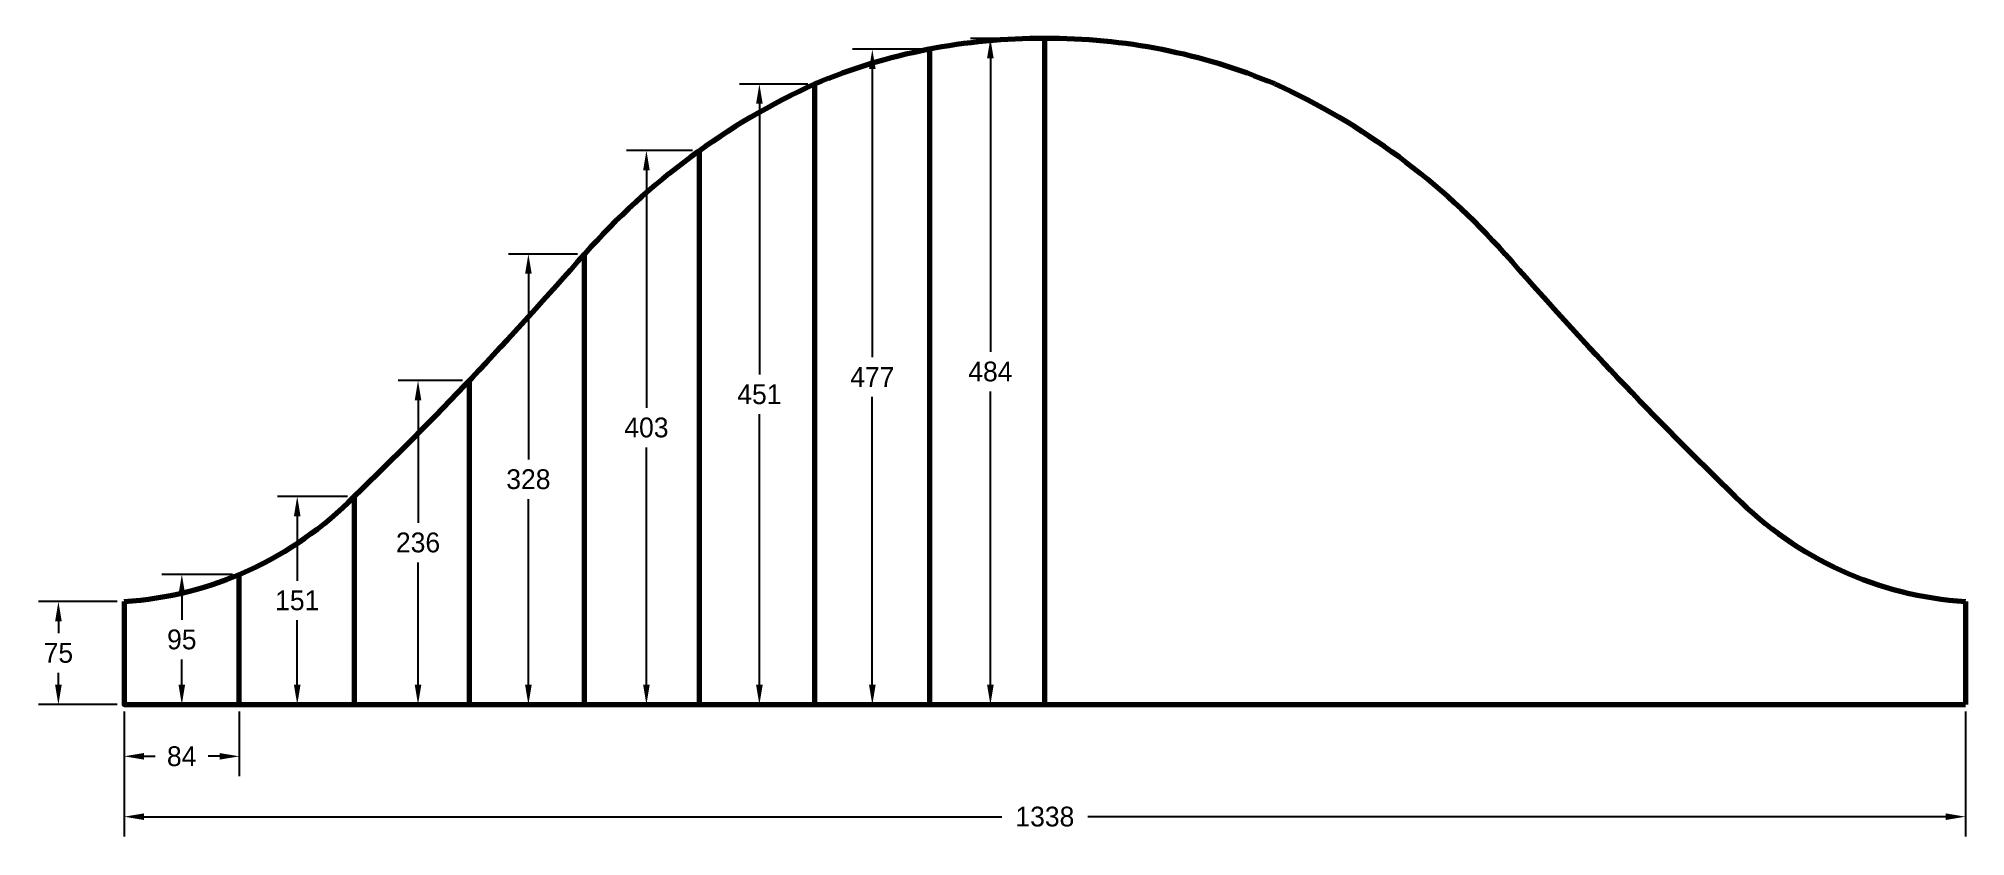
# Model space of a CAD drawing. Extents: x 1276 to 2677, y 100 to 680.
import ezdxf

# ---------------------------------------------------------------- set-up
doc = ezdxf.new("R2010")
doc.units = 0
doc.header["$MEASUREMENT"] = 0
doc.dimstyles.get("Standard").update_dxf_attribs({"dimscale": 80, "dimtxt": 0.18, "dimasz": 0.18, "dimexe": 0.18, "dimexo": 0.0625, "dimgap": 0.09, "dimtad": 0, "dimtih": 1, "dimtoh": 1, "dimdec": 0, "dimzin": 0, "dimdsep": 46, "dimtxsty": 'Standard', "dimcen": 0.09, "dimadec": 0, "dimazin": 0, "dimtfac": 1, "dimtdec": 0, "dimtofl": 0, "dimtmove": 0, "dimatfit": 3, "dimfxl": 1, "dimtolj": 1, "dimtzin": 0, "dimarcsym": 0})

# ---------------------------------------------------------------- blocks, each defined once
blk = doc.blocks.new('*D1')
at = {"color": 0, "linetype": 'Continuous', "lineweight": -2, "transparency": 16777216}
for p, q in [((1338.3, 190.9), (1338.3, 100)), ((2676.6, 190.9), (2676.6, 100)), ((1352.7, 114.4), (1976.3, 114.4)), ((2662.2, 114.4), (2038.7, 114.4))]:
    blk.add_line(p, q, dxfattribs=at)
at = {"color": 0, "linetype": 'Continuous', "transparency": 16777216}
for points in [[(1352.7, 116.8), (1352.7, 112), (1338.3, 114.4)], [(2662.2, 116.8), (2662.2, 112), (2676.6, 114.4)]]:
    blk.add_solid(points, dxfattribs=at)
at = {"layer": 'Defpoints', "color": 0, "linetype": 'Continuous', "transparency": 16777216}
for p in [(1338.3, 195.9), (2676.6, 195.9), (2676.6, 114.4)]:
    blk.add_point(p, dxfattribs=at)
at = {"color": 0, "linetype": 'Continuous', "transparency": 16777216, "insert": (2007.5, 114.4), "char_height": 14.4, "attachment_point": 5}
blk.add_mtext('\\A1;1338', dxfattribs=at)
blk = doc.blocks.new('*D2')
at = {"color": 0, "linetype": 'Continuous', "lineweight": -2, "transparency": 16777216}
for p, q in [((1338.3, 190.9), (1338.3, 143.9)), ((1422, 190.9), (1422, 143.9)), ((1352.7, 158.3), (1360.9, 158.3)), ((1407.6, 158.3), (1399.3, 158.3))]:
    blk.add_line(p, q, dxfattribs=at)
at = {"color": 0, "linetype": 'Continuous', "transparency": 16777216}
for points in [[(1352.7, 160.7), (1352.7, 155.9), (1338.3, 158.3)], [(1407.6, 160.7), (1407.6, 155.9), (1422, 158.3)]]:
    blk.add_solid(points, dxfattribs=at)
at = {"layer": 'Defpoints', "color": 0, "linetype": 'Continuous', "transparency": 16777216}
for p in [(1338.3, 195.9), (1422, 195.9), (1422, 158.3)]:
    blk.add_point(p, dxfattribs=at)
at = {"color": 0, "linetype": 'Continuous', "transparency": 16777216, "insert": (1380.1, 158.3), "char_height": 14.4, "attachment_point": 5}
blk.add_mtext('\\A1;84', dxfattribs=at)
blk = doc.blocks.new('*D3')
at = {"color": 0, "linetype": 'Continuous', "lineweight": -2, "transparency": 16777216}
for p, q in [((1333.3, 270.9), (1276.1, 270.9)), ((1290.5, 256.5), (1290.5, 247.8)), ((1290.5, 210.3), (1290.5, 219)), ((1333.3, 195.9), (1276.1, 195.9))]:
    blk.add_line(p, q, dxfattribs=at)
at = {"color": 0, "linetype": 'Continuous', "transparency": 16777216}
for points in [[(1288.1, 256.5), (1292.9, 256.5), (1290.5, 270.9)], [(1288.1, 210.3), (1292.9, 210.3), (1290.5, 195.9)]]:
    blk.add_solid(points, dxfattribs=at)
at = {"layer": 'Defpoints', "color": 0, "linetype": 'Continuous', "transparency": 16777216}
for p in [(1290.5, 270.9), (1338.3, 270.9), (1338.3, 195.9)]:
    blk.add_point(p, dxfattribs=at)
at = {"color": 0, "linetype": 'Continuous', "transparency": 16777216, "insert": (1290.5, 233.4), "char_height": 14.4, "attachment_point": 5}
blk.add_mtext('\\A1;75', dxfattribs=at)
blk = doc.blocks.new('*D4')
at = {"color": 0, "linetype": 'Continuous', "lineweight": -2, "transparency": 16777216}
for p, q in [((1417, 290.6), (1365.8, 290.6)), ((1380.2, 276.2), (1380.2, 257.6)), ((1380.2, 210.3), (1380.2, 228.8)), ((1417, 195.9), (1365.8, 195.9))]:
    blk.add_line(p, q, dxfattribs=at)
at = {"color": 0, "linetype": 'Continuous', "transparency": 16777216}
for points in [[(1377.8, 276.2), (1382.6, 276.2), (1380.2, 290.6)], [(1377.8, 210.3), (1382.6, 210.3), (1380.2, 195.9)]]:
    blk.add_solid(points, dxfattribs=at)
at = {"layer": 'Defpoints', "color": 0, "linetype": 'Continuous', "transparency": 16777216}
for p in [(1380.2, 290.6), (1422, 290.6), (1422, 195.9)]:
    blk.add_point(p, dxfattribs=at)
at = {"color": 0, "linetype": 'Continuous', "transparency": 16777216, "insert": (1380.2, 243.2), "char_height": 14.4, "attachment_point": 5}
blk.add_mtext('\\A1;95', dxfattribs=at)
blk = doc.blocks.new('*D5')
at = {"color": 0, "linetype": 'Continuous', "lineweight": -2, "transparency": 16777216}
for p, q in [((1500.6, 347.3), (1449.7, 347.3)), ((1464.1, 332.9), (1464.1, 286)), ((1464.1, 210.3), (1464.1, 257.2)), ((1500.6, 195.9), (1449.7, 195.9))]:
    blk.add_line(p, q, dxfattribs=at)
at = {"color": 0, "linetype": 'Continuous', "transparency": 16777216}
for points in [[(1461.7, 332.9), (1466.5, 332.9), (1464.1, 347.3)], [(1461.7, 210.3), (1466.5, 210.3), (1464.1, 195.9)]]:
    blk.add_solid(points, dxfattribs=at)
at = {"layer": 'Defpoints', "color": 0, "linetype": 'Continuous', "transparency": 16777216}
for p in [(1464.1, 347.3), (1505.6, 347.3), (1505.6, 195.9)]:
    blk.add_point(p, dxfattribs=at)
at = {"color": 0, "linetype": 'Continuous', "transparency": 16777216, "insert": (1464.1, 271.6), "char_height": 14.4, "attachment_point": 5}
blk.add_mtext('\\A1;151', dxfattribs=at)
blk = doc.blocks.new('*D6')
at = {"color": 0, "linetype": 'Continuous', "lineweight": -2, "transparency": 16777216}
for p, q in [((1584.3, 431.5), (1537.5, 431.5)), ((1551.9, 417.1), (1551.9, 328.1)), ((1551.9, 210.3), (1551.9, 299.3)), ((1584.3, 195.9), (1537.5, 195.9))]:
    blk.add_line(p, q, dxfattribs=at)
at = {"color": 0, "linetype": 'Continuous', "transparency": 16777216}
for points in [[(1549.5, 417.1), (1554.3, 417.1), (1551.9, 431.5)], [(1549.5, 210.3), (1554.3, 210.3), (1551.9, 195.9)]]:
    blk.add_solid(points, dxfattribs=at)
at = {"layer": 'Defpoints', "color": 0, "linetype": 'Continuous', "transparency": 16777216}
for p in [(1551.9, 431.5), (1589.3, 431.5), (1589.3, 195.9)]:
    blk.add_point(p, dxfattribs=at)
at = {"color": 0, "linetype": 'Continuous', "transparency": 16777216, "insert": (1551.9, 313.7), "char_height": 14.4, "attachment_point": 5}
blk.add_mtext('\\A1;236', dxfattribs=at)
blk = doc.blocks.new('*D7')
at = {"color": 0, "linetype": 'Continuous', "lineweight": -2, "transparency": 16777216}
for p, q in [((1667.9, 523.5), (1617.7, 523.5)), ((1632.1, 509.1), (1632.1, 374.1)), ((1632.1, 210.3), (1632.1, 345.3)), ((1667.9, 195.9), (1617.7, 195.9))]:
    blk.add_line(p, q, dxfattribs=at)
at = {"color": 0, "linetype": 'Continuous', "transparency": 16777216}
for points in [[(1629.7, 509.1), (1634.5, 509.1), (1632.1, 523.5)], [(1629.7, 210.3), (1634.5, 210.3), (1632.1, 195.9)]]:
    blk.add_solid(points, dxfattribs=at)
at = {"layer": 'Defpoints', "color": 0, "linetype": 'Continuous', "transparency": 16777216}
for p in [(1632.1, 523.5), (1672.9, 523.5), (1672.9, 195.9)]:
    blk.add_point(p, dxfattribs=at)
at = {"color": 0, "linetype": 'Continuous', "transparency": 16777216, "insert": (1632.1, 359.7), "char_height": 14.4, "attachment_point": 5}
blk.add_mtext('\\A1;328', dxfattribs=at)
blk = doc.blocks.new('*D8')
at = {"color": 0, "linetype": 'Continuous', "lineweight": -2, "transparency": 16777216}
for p, q in [((1751.5, 598.8), (1703.5, 598.8)), ((1717.9, 584.4), (1717.9, 411.7)), ((1717.9, 210.3), (1717.9, 382.9)), ((1751.5, 195.9), (1703.5, 195.9))]:
    blk.add_line(p, q, dxfattribs=at)
at = {"color": 0, "linetype": 'Continuous', "transparency": 16777216}
for points in [[(1715.5, 584.4), (1720.3, 584.4), (1717.9, 598.8)], [(1715.5, 210.3), (1720.3, 210.3), (1717.9, 195.9)]]:
    blk.add_solid(points, dxfattribs=at)
at = {"layer": 'Defpoints', "color": 0, "linetype": 'Continuous', "transparency": 16777216}
for p in [(1717.9, 598.8), (1756.5, 598.8), (1756.5, 195.9)]:
    blk.add_point(p, dxfattribs=at)
at = {"color": 0, "linetype": 'Continuous', "transparency": 16777216, "insert": (1717.9, 397.3), "char_height": 14.4, "attachment_point": 5}
blk.add_mtext('\\A1;403', dxfattribs=at)
blk = doc.blocks.new('*D9')
at = {"color": 0, "linetype": 'Continuous', "lineweight": -2, "transparency": 16777216}
for p, q in [((1835.2, 647.1), (1785.6, 647.1)), ((1800, 632.7), (1800, 435.9)), ((1800, 210.3), (1800, 407.1)), ((1835.2, 195.9), (1785.6, 195.9))]:
    blk.add_line(p, q, dxfattribs=at)
at = {"color": 0, "linetype": 'Continuous', "transparency": 16777216}
for points in [[(1797.6, 632.7), (1802.4, 632.7), (1800, 647.1)], [(1797.6, 210.3), (1802.4, 210.3), (1800, 195.9)]]:
    blk.add_solid(points, dxfattribs=at)
at = {"layer": 'Defpoints', "color": 0, "linetype": 'Continuous', "transparency": 16777216}
for p in [(1800, 647.1), (1840.2, 647.1), (1840.2, 195.9)]:
    blk.add_point(p, dxfattribs=at)
at = {"color": 0, "linetype": 'Continuous', "transparency": 16777216, "insert": (1800, 421.5), "char_height": 14.4, "attachment_point": 5}
blk.add_mtext('\\A1;451', dxfattribs=at)
blk = doc.blocks.new('*D10')
at = {"color": 0, "linetype": 'Continuous', "lineweight": -2, "transparency": 16777216}
for p, q in [((1918.8, 672.4), (1867.7, 672.4)), ((1882.1, 658), (1882.1, 448.5)), ((1882.1, 210.3), (1882.1, 419.7)), ((1918.8, 195.9), (1867.7, 195.9))]:
    blk.add_line(p, q, dxfattribs=at)
at = {"color": 0, "linetype": 'Continuous', "transparency": 16777216}
for points in [[(1879.7, 658), (1884.5, 658), (1882.1, 672.4)], [(1879.7, 210.3), (1884.5, 210.3), (1882.1, 195.9)]]:
    blk.add_solid(points, dxfattribs=at)
at = {"layer": 'Defpoints', "color": 0, "linetype": 'Continuous', "transparency": 16777216}
for p in [(1882.1, 672.4), (1923.8, 672.4), (1923.8, 195.9)]:
    blk.add_point(p, dxfattribs=at)
at = {"color": 0, "linetype": 'Continuous', "transparency": 16777216, "insert": (1882.1, 434.1), "char_height": 14.4, "attachment_point": 5}
blk.add_mtext('\\A1;477', dxfattribs=at)
blk = doc.blocks.new('*D11')
at = {"color": 0, "linetype": 'Continuous', "lineweight": -2, "transparency": 16777216}
for p, q in [((2002.5, 680.2), (1953.5, 680.2)), ((1967.9, 665.8), (1967.9, 452.4)), ((1967.9, 210.3), (1967.9, 423.6)), ((2002.5, 195.9), (1953.5, 195.9))]:
    blk.add_line(p, q, dxfattribs=at)
at = {"color": 0, "linetype": 'Continuous', "transparency": 16777216}
for points in [[(1965.5, 665.8), (1970.3, 665.8), (1967.9, 680.2)], [(1965.5, 210.3), (1970.3, 210.3), (1967.9, 195.9)]]:
    blk.add_solid(points, dxfattribs=at)
at = {"layer": 'Defpoints', "color": 0, "linetype": 'Continuous', "transparency": 16777216}
for p in [(1967.9, 680.2), (2007.5, 680.2), (2007.5, 195.9)]:
    blk.add_point(p, dxfattribs=at)
at = {"color": 0, "linetype": 'Continuous', "transparency": 16777216, "insert": (1967.9, 438), "char_height": 14.4, "attachment_point": 5}
blk.add_mtext('\\A1;484', dxfattribs=at)

msp = doc.modelspace()

# ---------------------------------------------------------------- linework, layer by layer
at = {"color": 18, "lineweight": 70, "true_color": 0x000000}
for p, q in [((1923.8, 195.9), (1923.8, 672.4)), ((2007.5, 195.9), (2007.5, 680.2)), ((1840.2, 195.9), (1840.2, 647.1)), ((1756.5, 195.9), (1756.5, 598.8)), ((1672.9, 195.9), (1672.9, 523.5)), ((1589.3, 195.9), (1589.3, 431.5)), ((1505.6, 195.9), (1505.6, 347.3)), ((1422, 195.9), (1422, 290.6))]:
    msp.add_line(p, q, dxfattribs=at)
at = {"color": 18, "linetype": 'Continuous', "lineweight": 70, "true_color": 0x000000}
for points in [[(1338.3, 270.9), (1338.3, 195.9), (2676.6, 195.9)], [(2676.6, 270.9), (2676.6, 195.9)]]:
    msp.add_lwpolyline(points, dxfattribs=at)
for centre, radius, start, end in [((2004.9, 253.3), 426.9, 89.6579, 112.7019), ((2010, 253.3), 426.9, 67.2981, 90.3421), ((2047.8, 191.1), 501, 114.4773, 138.4379), ((1967.2, 191.1), 501, 41.5621, 65.5227), ((-427.5, 2349.8), 2783.3, 313.9889, 318.9925), ((4442.4, 2349.8), 2783.3, 221.0075, 226.0111), ((1321.6, 528.7), 258.4, 273.7, 315.3985), ((2693.3, 528.7), 258.4, 224.6015, 266.3)]:
    msp.add_arc(centre, radius, start, end, dxfattribs=at)

# ---------------------------------------------------------------- dimensions: what is measured, and where the dimension line sits
at = {"color": 18, "linetype": 'Continuous', "true_color": 0x000000}
for p1, p2, distance, picture, middle in [((1923.8329, 195.8703), (1923.8329, 672.4049), 41.7709, '*D10', (1882.062, 434.1376)), ((2007.5, 195.9), (2007.5, 680.2), 39.5, '*D11', (1967.9, 438)), ((1840.2, 195.9), (1840.2, 647.1), 40.2, '*D9', (1800, 421.5)), ((1756.5, 195.9), (1756.5, 598.8), 38.6, '*D8', (1717.9, 397.3)), ((1672.9, 195.9), (1672.9, 523.5), 40.8, '*D7', (1632.1, 359.7)), ((1589.3, 195.9), (1589.3, 431.5), 37.3, '*D6', (1551.9, 313.7)), ((1505.6, 195.9), (1505.6, 347.3), 41.5, '*D5', (1464.1, 271.6)), ((1422, 195.9), (1422, 290.6), 41.8, '*D4', (1380.2, 243.2)), ((1338.3, 195.9), (1338.3, 270.9), 47.9, '*D3', (1290.5, 233.4)), ((1338.3, 195.9), (2676.6, 195.9), -81.4, '*D1', (2007.5, 114.4)), ((1338.3, 195.9), (1422, 195.9), -37.6, '*D2', (1380.1, 158.3))]:
    dim = msp.add_aligned_dim(p1=p1, p2=p2, distance=distance, dimstyle='Standard', dxfattribs=at)
    dim.commit()
    dim.dimension.update_dxf_attribs({"geometry": picture, "text_midpoint": middle})

doc.saveas('drawing.dxf')
